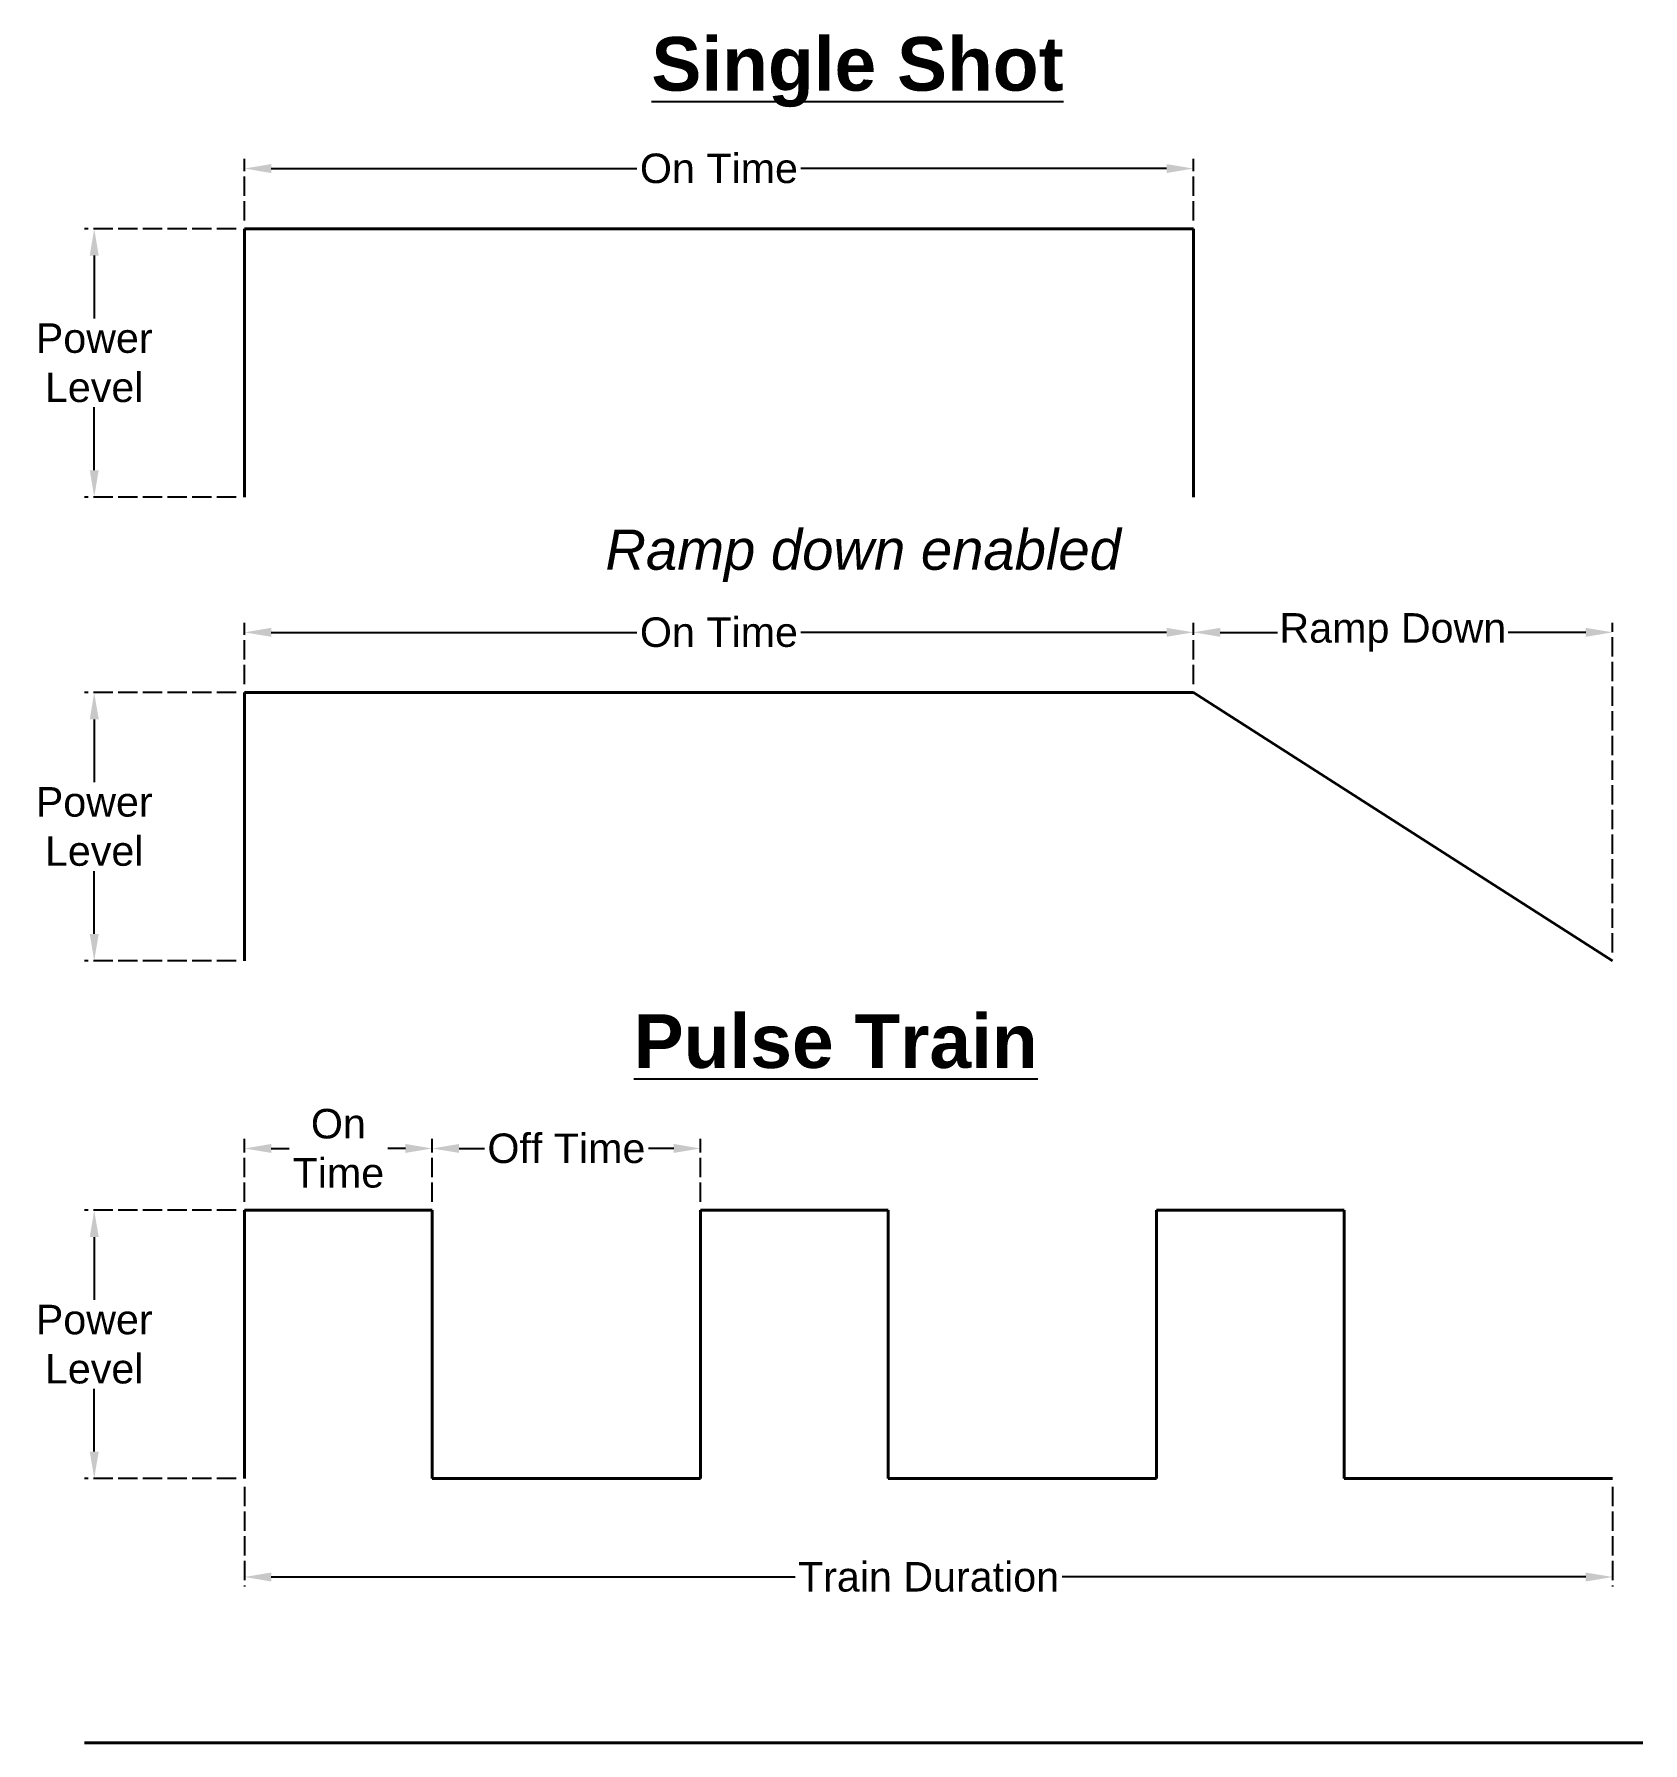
# Model space of a CAD drawing. Header units: inches. Extents: x 0.6 to 30.6, y -2 to 29.8.
import ezdxf

# ---------------------------------------------------------------- set-up
doc = ezdxf.new("R2010")
doc.units = ezdxf.units.IN
doc.header["$LTSCALE"] = 0.03
doc.header["$MEASUREMENT"] = 0
doc.linetypes.add('ACAD_ISO02W100', pattern=[15, 12, -3])
doc.layers.add('Annotate', color=250, linetype='Continuous')
doc.layers.add('pulse', color=1, linetype='Continuous', lineweight=40)
doc.styles.get("Standard").update_dxf_attribs({"font": 'arial.ttf'})
doc.dimstyles.new('Copy of Standard', dxfattribs={"dimtxt": 0.55, "dimasz": 0.5, "dimexe": 0.18, "dimexo": 0.154, "dimgap": 0.09, "dimtad": 0, "dimtih": 1, "dimtoh": 1, "dimdec": 4, "dimzin": 0, "dimdsep": 46, "dimtxsty": 'Standard', "dimcen": 0.09, "dimadec": 0, "dimazin": 0, "dimtfac": 1, "dimtdec": 4, "dimtofl": 0, "dimtmove": 0, "dimatfit": 3, "dimfxl": 1, "dimtolj": 1, "dimtzin": 0, "dimlwe": -1, "dimarcsym": 0})

# ---------------------------------------------------------------- blocks, each defined once
blk = doc.blocks.new('*D1')
at = {"layer": 'Annotate', "color": 0, "linetype": 'ACAD_ISO02W100', "transparency": 16777216}
for p, q in [((4.503, 2.739), (4.503, 0.876)), ((30.003, 2.739), (30.003, 0.876))]:
    blk.add_line(p, q, dxfattribs=at)
at = {"layer": 'Annotate', "color": 0, "linetype": 'Continuous', "lineweight": -2, "transparency": 16777216}
for p, q in [((5.003, 1.056), (14.764, 1.056)), ((29.503, 1.056), (19.741, 1.056))]:
    blk.add_line(p, q, dxfattribs=at)
at = {"layer": 'Annotate', "color": 0, "transparency": 16777216}
for points in [[(5.003, 1.139), (5.003, 0.972), (4.503, 1.056)], [(29.503, 1.139), (29.503, 0.972), (30.003, 1.056)]]:
    blk.add_solid(points, dxfattribs=at)
at = {"layer": 'Defpoints', "color": 0, "transparency": 16777216}
for p in [(4.503, 2.893), (30.003, 2.893), (30.003, 1.056)]:
    blk.add_point(p, dxfattribs=at)
at = {"layer": 'Annotate', "color": 0, "transparency": 16777216, "insert": (17.253, 1.056), "char_height": 0.55, "attachment_point": 5}
blk.add_mtext('\\A1;Train Duration', dxfattribs=at)
blk = doc.blocks.new('*D2')
at = {"layer": 'Annotate', "color": 0, "linetype": 'ACAD_ISO02W100', "transparency": 16777216}
for p, q in [((4.349, 7.893), (1.522, 7.893)), ((4.349, 2.893), (1.522, 2.893))]:
    blk.add_line(p, q, dxfattribs=at)
at = {"layer": 'Annotate', "color": 0, "linetype": 'Continuous', "lineweight": -2, "transparency": 16777216}
for p, q in [((1.702, 7.393), (1.702, 6.221)), ((1.702, 3.393), (1.702, 4.565))]:
    blk.add_line(p, q, dxfattribs=at)
at = {"layer": 'Annotate', "color": 0, "transparency": 16777216}
for points in [[(1.619, 7.393), (1.786, 7.393), (1.702, 7.893)], [(1.619, 3.393), (1.786, 3.393), (1.702, 2.893)]]:
    blk.add_solid(points, dxfattribs=at)
at = {"layer": 'Defpoints', "color": 0, "transparency": 16777216}
for p in [(1.702, 7.893), (4.503, 7.893), (4.503, 2.893)]:
    blk.add_point(p, dxfattribs=at)
at = {"layer": 'Annotate', "color": 0, "transparency": 16777216, "insert": (1.702, 5.393), "char_height": 0.55, "attachment_point": 5}
blk.add_mtext('\\A1;Power\\PLevel', dxfattribs=at)
blk = doc.blocks.new('*D3')
at = {"layer": 'Annotate', "color": 0, "linetype": 'ACAD_ISO02W100', "transparency": 16777216}
for p, q in [((4.503, 26.342), (4.503, 27.491)), ((22.189, 26.342), (22.189, 27.491))]:
    blk.add_line(p, q, dxfattribs=at)
at = {"layer": 'Annotate', "color": 0, "linetype": 'Continuous', "lineweight": -2, "transparency": 16777216}
for p, q in [((5.003, 27.311), (11.818, 27.311)), ((21.689, 27.311), (14.874, 27.311))]:
    blk.add_line(p, q, dxfattribs=at)
at = {"layer": 'Annotate', "color": 0, "transparency": 16777216}
for points in [[(5.003, 27.394), (5.003, 27.227), (4.503, 27.311)], [(21.689, 27.394), (21.689, 27.227), (22.189, 27.311)]]:
    blk.add_solid(points, dxfattribs=at)
at = {"layer": 'Defpoints', "color": 0, "transparency": 16777216}
for p in [(22.189, 27.311), (4.503, 26.188), (22.189, 26.188)]:
    blk.add_point(p, dxfattribs=at)
at = {"layer": 'Annotate', "color": 0, "transparency": 16777216, "insert": (13.346, 27.311), "char_height": 0.55, "attachment_point": 5}
blk.add_mtext('\\A1;On Time', dxfattribs=at)
blk = doc.blocks.new('*D5')
at = {"layer": 'Annotate', "color": 0, "linetype": 'ACAD_ISO02W100', "transparency": 16777216}
for p, q in [((4.349, 26.188), (1.522, 26.188)), ((4.349, 21.188), (1.522, 21.188))]:
    blk.add_line(p, q, dxfattribs=at)
at = {"layer": 'Annotate', "color": 0, "linetype": 'Continuous', "lineweight": -2, "transparency": 16777216}
for p, q in [((1.702, 25.688), (1.702, 24.516)), ((1.702, 21.688), (1.702, 22.86))]:
    blk.add_line(p, q, dxfattribs=at)
at = {"layer": 'Annotate', "color": 0, "transparency": 16777216}
for points in [[(1.619, 25.688), (1.786, 25.688), (1.702, 26.188)], [(1.619, 21.688), (1.786, 21.688), (1.702, 21.188)]]:
    blk.add_solid(points, dxfattribs=at)
at = {"layer": 'Defpoints', "color": 0, "transparency": 16777216}
for p in [(1.702, 26.188), (4.503, 26.188), (4.503, 21.188)]:
    blk.add_point(p, dxfattribs=at)
at = {"layer": 'Annotate', "color": 0, "transparency": 16777216, "insert": (1.702, 23.688), "char_height": 0.55, "attachment_point": 5}
blk.add_mtext('\\A1;Power\\PLevel', dxfattribs=at)
blk = doc.blocks.new('*D6')
at = {"layer": 'Annotate', "color": 0, "linetype": 'ACAD_ISO02W100', "transparency": 16777216}
for p, q in [((4.503, 8.047), (4.503, 9.224)), ((8.003, 8.047), (8.003, 9.224))]:
    blk.add_line(p, q, dxfattribs=at)
at = {"layer": 'Annotate', "color": 0, "linetype": 'Continuous', "lineweight": -2, "transparency": 16777216}
for p, q in [((5.003, 9.044), (5.334, 9.044)), ((7.503, 9.044), (7.172, 9.044))]:
    blk.add_line(p, q, dxfattribs=at)
at = {"layer": 'Annotate', "color": 0, "transparency": 16777216}
for points in [[(5.003, 9.128), (5.003, 8.961), (4.503, 9.044)], [(7.503, 9.128), (7.503, 8.961), (8.003, 9.044)]]:
    blk.add_solid(points, dxfattribs=at)
at = {"layer": 'Defpoints', "color": 0, "transparency": 16777216}
for p in [(8.003, 9.044), (4.503, 7.893), (8.003, 7.893)]:
    blk.add_point(p, dxfattribs=at)
at = {"layer": 'Annotate', "color": 0, "transparency": 16777216, "insert": (6.253, 9.044), "char_height": 0.55, "attachment_point": 5}
blk.add_mtext('\\A1;On^JTime', dxfattribs=at)
blk = doc.blocks.new('*D7')
at = {"layer": 'Annotate', "color": 0, "linetype": 'ACAD_ISO02W100', "transparency": 16777216}
for p, q in [((8.003, 8.047), (8.003, 9.224)), ((13.003, 8.047), (13.003, 9.224))]:
    blk.add_line(p, q, dxfattribs=at)
at = {"layer": 'Annotate', "color": 0, "linetype": 'Continuous', "lineweight": -2, "transparency": 16777216}
for p, q in [((8.503, 9.044), (8.975, 9.044)), ((12.503, 9.044), (12.031, 9.044))]:
    blk.add_line(p, q, dxfattribs=at)
at = {"layer": 'Annotate', "color": 0, "transparency": 16777216}
for points in [[(8.503, 9.128), (8.503, 8.961), (8.003, 9.044)], [(12.503, 9.128), (12.503, 8.961), (13.003, 9.044)]]:
    blk.add_solid(points, dxfattribs=at)
at = {"layer": 'Defpoints', "color": 0, "transparency": 16777216}
for p in [(13.003, 9.044), (8.003, 7.893), (13.003, 7.893)]:
    blk.add_point(p, dxfattribs=at)
at = {"layer": 'Annotate', "color": 0, "transparency": 16777216, "insert": (10.503, 9.044), "char_height": 0.55, "attachment_point": 5}
blk.add_mtext('\\A1;Off Time', dxfattribs=at)
blk = doc.blocks.new('*D8')
at = {"layer": 'Annotate', "color": 0, "linetype": 'ACAD_ISO02W100', "transparency": 16777216}
for p, q in [((4.503, 17.697), (4.503, 18.845)), ((22.189, 17.697), (22.189, 18.845))]:
    blk.add_line(p, q, dxfattribs=at)
at = {"layer": 'Annotate', "color": 0, "linetype": 'Continuous', "lineweight": -2, "transparency": 16777216}
for p, q in [((5.003, 18.665), (11.818, 18.665)), ((21.689, 18.665), (14.874, 18.665))]:
    blk.add_line(p, q, dxfattribs=at)
at = {"layer": 'Annotate', "color": 0, "transparency": 16777216}
for points in [[(5.003, 18.749), (5.003, 18.582), (4.503, 18.665)], [(21.689, 18.749), (21.689, 18.582), (22.189, 18.665)]]:
    blk.add_solid(points, dxfattribs=at)
at = {"layer": 'Defpoints', "color": 0, "transparency": 16777216}
for p in [(22.189, 18.665), (4.503, 17.543), (22.189, 17.543)]:
    blk.add_point(p, dxfattribs=at)
at = {"layer": 'Annotate', "color": 0, "transparency": 16777216, "insert": (13.346, 18.665), "char_height": 0.55, "attachment_point": 5}
blk.add_mtext('\\A1;On Time', dxfattribs=at)
blk = doc.blocks.new('*D9')
at = {"layer": 'Annotate', "color": 0, "linetype": 'ACAD_ISO02W100', "transparency": 16777216}
for p, q in [((22.189, 17.697), (22.189, 18.845)), ((30.003, 12.697), (30.003, 18.845))]:
    blk.add_line(p, q, dxfattribs=at)
at = {"layer": 'Annotate', "color": 0, "linetype": 'Continuous', "lineweight": -2, "transparency": 16777216}
for p, q in [((22.689, 18.665), (23.76, 18.665)), ((29.503, 18.665), (28.054, 18.665))]:
    blk.add_line(p, q, dxfattribs=at)
at = {"layer": 'Annotate', "color": 0, "transparency": 16777216}
for points in [[(22.689, 18.749), (22.689, 18.582), (22.189, 18.665)], [(29.503, 18.749), (29.503, 18.582), (30.003, 18.665)]]:
    blk.add_solid(points, dxfattribs=at)
at = {"layer": 'Defpoints', "color": 0, "transparency": 16777216}
for p in [(22.189, 18.665), (22.189, 17.543), (30.003, 12.543)]:
    blk.add_point(p, dxfattribs=at)
at = {"layer": 'Annotate', "color": 0, "transparency": 16777216, "insert": (25.907, 18.665), "char_height": 0.55, "attachment_point": 5}
blk.add_mtext('\\A1;Ramp Down', dxfattribs=at)
blk = doc.blocks.new('*D10')
at = {"layer": 'Annotate', "color": 0, "linetype": 'ACAD_ISO02W100', "transparency": 16777216}
for p, q in [((4.349, 17.543), (1.522, 17.543)), ((4.349, 12.543), (1.522, 12.543))]:
    blk.add_line(p, q, dxfattribs=at)
at = {"layer": 'Annotate', "color": 0, "linetype": 'Continuous', "lineweight": -2, "transparency": 16777216}
for p, q in [((1.702, 17.043), (1.702, 15.87)), ((1.702, 13.043), (1.702, 14.215))]:
    blk.add_line(p, q, dxfattribs=at)
at = {"layer": 'Annotate', "color": 0, "transparency": 16777216}
for points in [[(1.619, 17.043), (1.786, 17.043), (1.702, 17.543)], [(1.619, 13.043), (1.786, 13.043), (1.702, 12.543)]]:
    blk.add_solid(points, dxfattribs=at)
at = {"layer": 'Defpoints', "color": 0, "transparency": 16777216}
for p in [(1.702, 17.543), (4.503, 17.543), (4.503, 12.543)]:
    blk.add_point(p, dxfattribs=at)
at = {"layer": 'Annotate', "color": 0, "transparency": 16777216, "insert": (1.702, 15.043), "char_height": 0.55, "attachment_point": 5}
blk.add_mtext('\\A1;Power\\PLevel', dxfattribs=at)

msp = doc.modelspace()

# ---------------------------------------------------------------- linework, layer by layer
at = {"layer": 'pulse'}
for p, q in [((4.50281, 21.18799), (4.50281, 26.18799)), ((4.50281, 26.18799), (22.18909, 26.18799)), ((22.18909, 21.18799), (22.18909, 26.18799)), ((4.50281, 12.54252), (4.50281, 17.54252)), ((4.50281, 17.54252), (22.18909, 17.54252)), ((22.18909, 17.54252), (30.00281, 12.54252)), ((4.50281, 2.89272), (4.50281, 7.89272)), ((4.50281, 7.89272), (8.00281, 7.89272)), ((8.00281, 7.89272), (8.00281, 2.89272)), ((13.00281, 2.89272), (13.00281, 7.89272)), ((13.00281, 7.89272), (16.50281, 7.89272)), ((16.50281, 7.89272), (16.50281, 2.89272)), ((21.50281, 2.89272), (21.50281, 7.89272)), ((21.50281, 7.89272), (25.00281, 7.89272)), ((25.00281, 7.89272), (25.00281, 2.89272)), ((8.00281, 2.89272), (13.00281, 2.89272)), ((16.50281, 2.89272), (21.50281, 2.89272)), ((25.00281, 2.89272), (30.00281, 2.89272)), ((1.52218, -2.03546), (30.56638, -2.03546))]:
    msp.add_line(p, q, dxfattribs=at)

# ---------------------------------------------------------------- texts
at = {"layer": 'Annotate', "attachment_point": 1}
for s, width, gutter_width, heights, insert, char_height in [('{\\fArial|b1|i0|c0|p34;\\LSingle Shot}', 7.9093932, 1, [0], (12.08686, 29.76247), 1), ('{\\fArial|b0|i1|c0|p34;Ramp down enabled}', 9.9789616, 6.49964, [0.84399], (11.22948, 20.58119), 0.75), ('{\\fArial|b1|i0|c0|p34;\\LPulse Train}', 8.2911218, 1, [0], (11.75772, 11.5451), 1)]:
    msp.add_mtext_dynamic_manual_height_columns(s, width=width, gutter_width=gutter_width, heights=heights, dxfattribs=dict(at, insert=insert, char_height=char_height))

# ---------------------------------------------------------------- dimensions: what is measured, and where the dimension line sits
at = {"layer": 'Annotate'}
for base, p1, p2, text, picture, middle in [((22.18909, 27.3107), (4.50281, 26.18799), (22.18909, 26.18799), 'On Time', '*D3', (13.34595, 27.3107)), ((22.18909, 18.66523), (4.50281, 17.54252), (22.18909, 17.54252), 'On Time', '*D8', (13.34595, 18.66523)), ((22.18909, 18.66523), (30.00281, 12.54252), (22.18909, 17.54252), 'Ramp Down', '*D9', (25.90717, 18.66523)), ((8.00281, 9.04448), (4.50281, 7.89272), (8.00281, 7.89272), 'On^JTime', '*D6', (6.25281, 9.04448))]:
    dim = msp.add_linear_dim(base=base, p1=p1, p2=p2, text=text, dimstyle='Copy of Standard', dxfattribs=at)
    dim.commit()
    dim.dimension.update_dxf_attribs({"geometry": picture, "text_midpoint": middle, "dimtype": 160})
for base, p1, p2, picture, middle in [((1.70218, 26.18799), (4.50281, 21.18799), (4.50281, 26.18799), '*D5', (1.70218, 23.68799)), ((1.70218, 17.54252), (4.50281, 12.54252), (4.50281, 17.54252), '*D10', (1.70218, 15.04252)), ((1.70218, 7.89272), (4.50281, 2.89272), (4.50281, 7.89272), '*D2', (1.70218, 5.39272))]:
    dim = msp.add_linear_dim(base=base, p1=p1, p2=p2, angle=90, text='Power\\PLevel', dimstyle='Copy of Standard', dxfattribs=at)
    dim.commit()
    dim.dimension.update_dxf_attribs({"geometry": picture, "text_midpoint": middle})
for base, p1, p2, text, picture, middle in [((13.00281, 9.04448), (8.00281, 7.89272), (13.00281, 7.89272), 'Off Time', '*D7', (10.50281, 9.04448)), ((30.00281, 1.05568), (4.50281, 2.89272), (30.00281, 2.89272), 'Train Duration', '*D1', (17.25281, 1.05568))]:
    dim = msp.add_linear_dim(base=base, p1=p1, p2=p2, text=text, dimstyle='Copy of Standard', dxfattribs=at)
    dim.commit()
    dim.dimension.update_dxf_attribs({"geometry": picture, "text_midpoint": middle})

doc.saveas('drawing.dxf')
